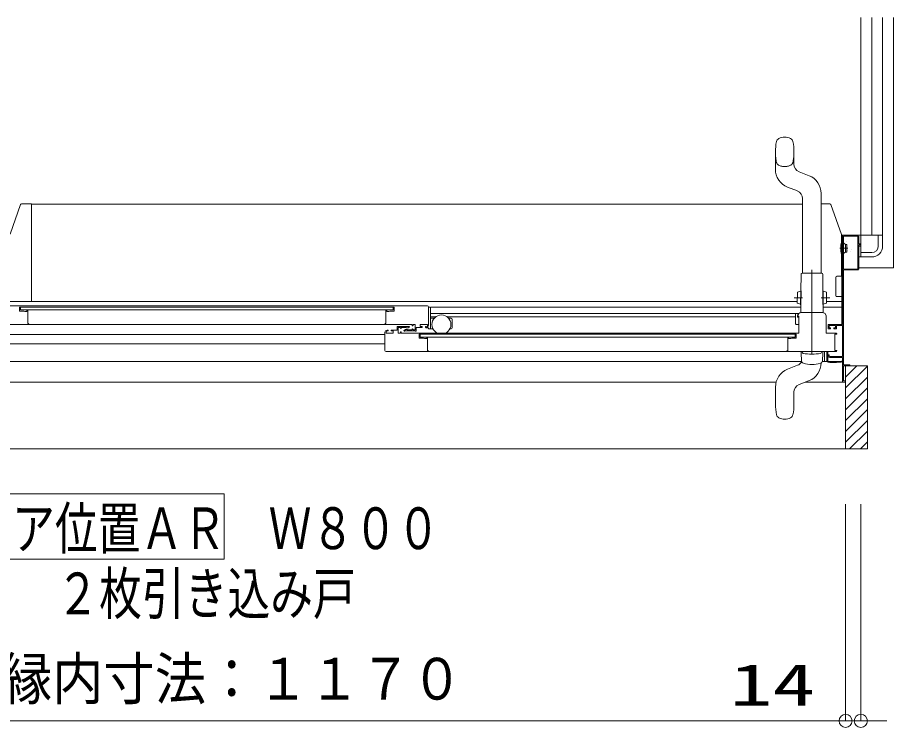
# Model space of a CAD drawing. Units: millimetres on the paper. Extents: x -305 to 305, y -152 to 152.
# Drawn here: x -162.2 to -121.93, y -37.3 to -4.68 of the extents above; entities that cross this region are included whole.
import ezdxf
from ezdxf.enums import TextEntityAlignment as Align

# ---------------------------------------------------------------- set-up
doc = ezdxf.new("R2010")
doc.units = ezdxf.units.MM
for name, pattern in [('DASHED2', [3, 2, -1]), ('LONG_CHAIN', [21, 18, -1, 1, -1]), ('LONG_DOUBLE_CHAIN', [21.8, 18, -1, 0.6, -0.6, 0.6, -1])]:
    doc.linetypes.add(name, pattern=pattern)
doc.layers.add('0-0_0', color=7, linetype='Continuous', lineweight=9)
doc.layers.add('0-1_VIEW0001', color=7, linetype='Continuous', lineweight=9)
doc.styles.add('ＭＳ ゴシック', font='')
doc.styles.get('ＭＳ ゴシック').set_extended_font_data('MS Gothic')

# ---------------------------------------------------------------- blocks, each defined once
blk = doc.blocks.new('_ORIGIN')
at = {"layer": '0-0_0'}
blk.add_line((0, 0), (-1, 0), dxfattribs=at)
blk.add_circle((0, 0), 0.5, dxfattribs=at)

msp = doc.modelspace()

# ---------------------------------------------------------------- linework, layer by layer
at = {"layer": '0-0_0'}
for p, q in [((-124.134, -27.037), (-124.134, -36.996)), ((-123.434, -27.037), (-123.434, -36.996)), ((-124.734, -36.996), (-182.029, -36.996)), ((-124.734, -36.996), (-125.334, -36.996)), ((-123.434, -36.996), (-124.134, -36.996)), ((-122.834, -36.996), (-122.234, -36.996))]:
    msp.add_line(p, q, dxfattribs=at)
msp.add_lwpolyline([(-124.134, -27.037), (-124.134, -36.996), (-129.382, -36.996)], dxfattribs=at)
at = {"layer": '0-1_VIEW0001'}
for p, q in [((-123.434, -15.677), (-123.434, -4.677)), ((-122.934, -14.677), (-122.934, -4.677)), ((-122.434, -14.677), (-122.434, -4.677)), ((-122.434, -4.677), (-122.434, -14.677)), ((-162.543, -14.626), (-162.061, -13.275)), ((-162.014, -13.242), (-161.549, -13.242)), ((-161.549, -14.953), (-161.549, -13.242)), ((-124.319, -16.525), (-124.319, -14.642)), ((-122.434, -14.677), (-124.319, -14.677)), ((-124.319, -14.677), (-123.584, -14.677)), ((-124.234, -16.217), (-124.234, -14.737)), ((-124.219, -14.722), (-123.594, -14.722)), ((-123.579, -14.737), (-123.579, -16.217)), ((-123.534, -14.727), (-123.534, -15.077)), ((-122.834, -14.677), (-122.434, -14.677)), ((-122.634, -14.677), (-122.634, -15.177)), ((-122.434, -14.677), (-122.434, -15.177)), ((-161.549, -17.699), (-161.549, -14.955)), ((-124.322, -14.977), (-124.309, -14.977)), ((-124.284, -14.977), (-124.304, -14.977)), ((-124.269, -15.059), (-124.25, -15.059)), ((-124.134, -15.102), (-124.213, -15.042)), ((-124.134, -15.452), (-124.134, -15.102)), ((-124.084, -15.102), (-124.134, -15.102)), ((-124.084, -15.102), (-124.084, -15.452)), ((-123.534, -15.077), (-123.459, -15.077)), ((-123.534, -15.117), (-123.534, -16.227)), ((-123.434, -15.177), (-123.534, -15.177)), ((-123.434, -15.677), (-123.434, -15.277)), ((-124.284, -15.577), (-124.304, -15.577)), ((-124.269, -15.494), (-124.25, -15.494)), ((-124.134, -15.452), (-124.213, -15.511)), ((-124.084, -15.452), (-124.134, -15.452)), ((-123.434, -15.677), (-123.534, -15.677)), ((-123.534, -15.677), (-123.434, -15.677)), ((-122.934, -15.477), (-123.434, -15.477)), ((-123.434, -15.677), (-122.934, -15.677)), ((-124.307, -18.777), (-124.307, -16.505)), ((-123.594, -16.232), (-124.219, -16.232)), ((-124.584, -17.452), (-124.584, -16.615)), ((-124.369, -16.566), (-124.534, -16.566)), ((-161.549, -17.727), (-161.549, -17.699)), ((-124.307, -17.502), (-124.535, -17.502)), ((-163.434, -17.927), (-143.359, -17.927)), ((-162.114, -17.992), (-162.114, -18.152)), ((-144.889, -17.982), (-162.104, -17.982)), ((-162.064, -18.107), (-162.064, -17.982)), ((-162.064, -18.107), (-144.929, -18.107)), ((-144.929, -17.982), (-144.929, -18.107)), ((-144.879, -17.992), (-144.879, -18.152)), ((-143.309, -18.817), (-143.309, -17.977)), ((-143.239, -17.992), (-143.284, -17.992)), ((-143.214, -18.962), (-143.214, -17.978)), ((-162.104, -18.162), (-161.924, -18.162)), ((-161.905, -18.165), (-161.867, -18.181)), ((-161.861, -18.182), (-161.789, -18.182)), ((-161.764, -18.157), (-161.764, -18.152)), ((-161.754, -18.142), (-161.753, -18.142)), ((-161.746, -18.144), (-161.731, -18.152)), ((-161.724, -18.165), (-161.724, -18.732)), ((-145.269, -18.165), (-145.269, -18.732)), ((-145.269, -18.177), (-145.269, -18.202)), ((-145.248, -18.144), (-145.262, -18.153)), ((-145.239, -18.142), (-145.24, -18.142)), ((-145.229, -18.157), (-145.229, -18.152)), ((-145.132, -18.182), (-145.204, -18.182)), ((-145.088, -18.165), (-145.127, -18.181)), ((-144.889, -18.162), (-145.07, -18.162)), ((-143.046, -18.497), (-143.214, -18.497)), ((-142.966, -18.422), (-143.209, -18.422)), ((-126.434, -18.422), (-142.462, -18.422)), ((-142.264, -18.497), (-142.382, -18.497)), ((-126.344, -18.437), (-126.284, -18.437)), ((-126.319, -18.402), (-126.299, -18.402)), ((-126.284, -18.417), (-126.284, -19.162)), ((-163.643, -18.777), (-144.059, -18.777)), ((-161.714, -18.742), (-161.694, -18.742)), ((-161.684, -18.752), (-161.684, -18.762)), ((-145.309, -18.752), (-145.309, -18.762)), ((-145.279, -18.742), (-145.299, -18.742)), ((-144.192, -18.905), (-144.244, -18.935)), ((-144.059, -18.787), (-144.059, -18.827)), ((-144.049, -18.837), (-144.029, -18.837)), ((-144.019, -18.827), (-144.019, -18.787)), ((-144.009, -18.777), (-143.929, -18.777)), ((-143.914, -18.792), (-143.914, -19.012)), ((-143.854, -18.917), (-143.609, -18.917)), ((-143.684, -18.862), (-143.684, -18.802)), ((-143.609, -18.877), (-143.669, -18.877)), ((-143.659, -18.777), (-143.384, -18.777)), ((-143.599, -18.907), (-143.599, -18.887)), ((-143.449, -18.887), (-143.449, -18.907)), ((-143.409, -18.877), (-143.439, -18.877)), ((-143.439, -18.917), (-143.409, -18.917)), ((-143.359, -18.802), (-143.359, -18.827)), ((-142.214, -18.937), (-142.214, -18.547)), ((-126.409, -18.774), (-126.284, -18.774)), ((-124.559, -18.827), (-124.559, -18.977)), ((-182.364, -19.242), (-145.309, -19.242)), ((-145.309, -19.977), (-145.309, -19.137)), ((-145.209, -19.037), (-145.179, -19.037)), ((-145.179, -19.077), (-145.209, -19.077)), ((-145.169, -19.042), (-145.169, -19.067)), ((-145.169, -19.047), (-145.169, -19.067)), ((-144.934, -19.177), (-144.934, -19.077)), ((-144.934, -19.152), (-144.934, -19.092)), ((-126.299, -19.177), (-144.559, -19.177)), ((-144.434, -19.063), (-144.434, -19.067)), ((-144.419, -19.082), (-144.404, -19.082)), ((-144.385, -19.067), (-143.934, -19.067)), ((-144.251, -18.937), (-144.324, -18.937)), ((-144.074, -19.027), (-144.269, -19.027)), ((-144.059, -19.002), (-144.059, -19.012)), ((-144.019, -19.012), (-144.019, -19.002)), ((-143.929, -19.027), (-144.004, -19.027)), ((-143.914, -19.082), (-143.894, -19.082)), ((-143.869, -19.057), (-143.869, -18.932)), ((-143.739, -19.232), (-126.404, -19.232)), ((-143.689, -19.357), (-143.689, -19.232)), ((-143.434, -18.927), (-143.329, -18.927)), ((-143.304, -18.962), (-143.304, -18.952)), ((-143.239, -18.987), (-143.279, -18.987)), ((-143.239, -18.987), (-143.101, -18.987)), ((-142.328, -18.987), (-142.264, -18.987)), ((-126.454, -19.357), (-126.454, -19.232)), ((-126.404, -19.232), (-126.404, -19.402)), ((-124.574, -19.177), (-125.034, -19.177)), ((-125.004, -19.182), (-125.004, -19.182)), ((-145.309, -19.672), (-182.264, -19.672)), ((-145.309, -19.414), (-145.309, -19.434)), ((-143.689, -19.357), (-126.454, -19.357)), ((-143.53, -19.415), (-143.492, -19.431)), ((-143.486, -19.432), (-143.414, -19.432)), ((-143.389, -19.407), (-143.389, -19.402)), ((-143.379, -19.392), (-143.378, -19.392)), ((-143.371, -19.394), (-143.356, -19.403)), ((-143.349, -19.415), (-143.349, -19.982)), ((-126.773, -19.394), (-126.787, -19.403)), ((-126.764, -19.392), (-126.765, -19.392)), ((-126.754, -19.407), (-126.754, -19.402)), ((-126.657, -19.432), (-126.729, -19.432)), ((-126.613, -19.415), (-126.652, -19.431)), ((-126.414, -19.412), (-126.595, -19.412)), ((-124.574, -20.027), (-145.259, -20.027)), ((-143.339, -19.992), (-143.319, -19.992)), ((-143.309, -20.002), (-143.309, -20.027)), ((-126.184, -20.027), (-126.184, -20.102)), ((-126.184, -20.102), (-126.166, -20.449)), ((-125.202, -20.449), (-125.184, -20.102)), ((-125.184, -20.102), (-125.184, -20.027)), ((-125.004, -20.462), (-125.004, -20.027)), ((-124.957, -20.027), (-124.957, -20.507)), ((-182.434, -20.487), (-126.155, -20.487)), ((-125.21, -20.487), (-124.309, -20.487)), ((-125.206, -20.474), (-125.104, -20.474)), ((-124.957, -20.507), (-124.859, -20.526)), ((-124.859, -20.252), (-124.284, -20.252)), ((-124.854, -20.527), (-124.557, -20.527)), ((-124.557, -20.507), (-124.332, -20.507)), ((-124.557, -20.527), (-124.557, -20.507)), ((-124.307, -20.482), (-124.307, -20.447)), ((-126.806, -20.839), (-126.346, -20.657)), ((-126.075, -20.562), (-126.076, -20.563)), ((-123.134, -20.677), (-124.234, -20.677)), ((-124.234, -20.677), (-124.234, -21.377)), ((-123.949, -20.677), (-124.219, -20.677)), ((-124.134, -24.497), (-124.134, -20.677)), ((-124.134, -21.197), (-123.614, -20.677)), ((-124.134, -21.697), (-123.134, -20.697)), ((-123.134, -24.497), (-123.134, -20.677)), ((-124.134, -22.197), (-123.134, -21.197)), ((-182.434, -21.427), (-127.33, -21.427)), ((-127.359, -22.452), (-127.359, -21.653)), ((-126.272, -21.542), (-126.069, -21.462)), ((-124.134, -21.429), (-125.988, -21.429)), ((-124.234, -21.377), (-124.134, -21.377)), ((-124.134, -21.392), (-124.134, -21.412)), ((-124.134, -22.697), (-123.134, -21.697)), ((-126.509, -21.891), (-126.509, -22.452)), ((-124.134, -23.197), (-123.134, -22.197)), ((-124.134, -23.692), (-123.134, -22.692)), ((-124.134, -24.187), (-123.134, -23.187)), ((-123.95, -24.497), (-123.134, -23.682)), ((-183.609, -24.497), (-123.134, -24.497)), ((-123.455, -24.497), (-123.134, -24.177)), ((-164.696, -26.56), (-152.696, -26.56)), ((-152.696, -29.56), (-152.696, -26.56)), ((-164.696, -29.56), (-152.696, -29.56))]:
    msp.add_line(p, q, dxfattribs=at)
at = {"layer": '0-1_VIEW0001', "linetype": 'LONG_DOUBLE_CHAIN'}
for p, q in [((-121.934, -4.677), (-121.934, -16.177)), ((-124.404, -15.277), (-124.036, -15.277)), ((-123.534, -16.177), (-121.934, -16.177))]:
    msp.add_line(p, q, dxfattribs=at)
at = {"layer": '0-1_VIEW0001', "color": 5}
for p, q in [((-127.36, -10.852), (-127.36, -11.651)), ((-126.51, -10.852), (-126.51, -11.413)), ((-125.813, -11.944), (-126.273, -11.762)), ((-126.347, -12.647), (-126.807, -12.465)), ((-125.26, -16.427), (-125.26, -12.758)), ((-126.11, -13.252), (-161.549, -13.252)), ((-126.11, -16.427), (-126.11, -12.996)), ((-124.854, -13.242), (-125.26, -13.242)), ((-124.319, -14.642), (-124.807, -13.275)), ((-126.191, -17.227), (-126.185, -16.477)), ((-126.135, -16.427), (-125.235, -16.427)), ((-125.185, -16.477), (-125.178, -17.234)), ((-126.352, -17.3), (-126.356, -17.8)), ((-126.197, -17.252), (-126.352, -17.3)), ((-126.202, -17.877), (-126.196, -17.227)), ((-126.196, -17.227), (-126.181, -17.227)), ((-126.187, -17.877), (-126.181, -17.227)), ((-125.183, -17.869), (-125.189, -17.234)), ((-125.189, -17.234), (-125.173, -17.234)), ((-125.168, -17.869), (-125.173, -17.234)), ((-125.173, -17.252), (-125.018, -17.3)), ((-125.018, -17.3), (-125.013, -17.8)), ((-126.356, -17.727), (-162.549, -17.727)), ((-143.209, -17.978), (-126.198, -17.978)), ((-126.202, -17.852), (-126.356, -17.8)), ((-126.202, -17.877), (-126.187, -17.877)), ((-126.2, -18.227), (-126.197, -17.877)), ((-125.168, -17.869), (-125.183, -17.869)), ((-125.173, -17.869), (-125.17, -18.227)), ((-125.172, -17.978), (-124.307, -17.978)), ((-125.168, -17.852), (-125.013, -17.8)), ((-124.307, -17.727), (-125.014, -17.727)), ((-143.209, -18.282), (-126.429, -18.282)), ((-126.434, -18.297), (-126.434, -18.752)), ((-126.409, -18.274), (-126.307, -18.274)), ((-126.344, -18.437), (-126.344, -18.377)), ((-126.334, -18.377), (-126.334, -18.387)), ((-125.184, -18.227), (-126.185, -18.227)), ((-125.186, -18.227), (-125.184, -18.227)), ((-125.034, -19.177), (-125.034, -18.377)), ((-126.07, -21.462), (-125.813, -21.36))]:
    msp.add_line(p, q, dxfattribs=at)
at = {"layer": '0-1_VIEW0001', "color": 2}
for p, q in [((-124.078, -14.954), (-124.078, -14.954)), ((-124.033, -15.396), (-124.033, -15.396)), ((-123.896, -15.445), (-123.896, -15.445)), ((-123.863, -15.314), (-123.864, -15.314))]:
    msp.add_line(p, q, dxfattribs=at)
at = {"layer": '0-1_VIEW0001', "color": 5, "linetype": 'LONG_CHAIN'}
for p, q in [((-125.685, -20.158), (-125.685, -16.266)), ((-125.685, -20.158), (-125.685, -16.266)), ((-125.685, -20.158), (-125.685, -16.439)), ((-125.685, -20.158), (-125.685, -16.439)), ((-126.116, -17.553), (-126.504, -17.549)), ((-125.254, -17.553), (-124.865, -17.549))]:
    msp.add_line(p, q, dxfattribs=at)
at = {"layer": '0-1_VIEW0001'}
for points in [[(-161.774, -13.242), (-161.773, -13.242), (-161.772, -13.242), (-161.77, -13.243)], [(-124.559, -18.977), (-124.679, -18.977), (-124.679, -18.927), (-124.604, -18.927), (-124.604, -18.827), (-124.889, -18.827), (-124.889, -18.927), (-124.829, -18.927), (-124.829, -18.977), (-124.934, -18.977), (-124.934, -18.777), (-124.284, -18.777), (-124.284, -14.677)], [(-123.584, -14.677), (-123.549, -14.692), (-123.534, -14.727)], [(-123.459, -15.077), (-123.459, -15.117), (-123.534, -15.117)], [(-123.584, -16.277), (-124.229, -16.277), (-124.229, -20.637), (-123.934, -20.637), (-123.934, -20.677)], [(-123.534, -16.227), (-123.549, -16.262), (-123.584, -16.277)], [(-124.369, -16.566), (-124.367, -16.565), (-124.36, -16.565), (-124.348, -16.563), (-124.336, -16.557), (-124.327, -16.548), (-124.321, -16.537), (-124.32, -16.529), (-124.319, -16.525)], [(-144.889, -17.982), (-144.882, -17.985), (-144.879, -17.992)], [(-143.309, -17.977), (-143.324, -17.942), (-143.359, -17.927)], [(-145.262, -18.153), (-145.267, -18.158), (-145.269, -18.165)], [(-145.24, -18.142), (-145.244, -18.142), (-145.248, -18.144)], [(-145.229, -18.152), (-145.232, -18.145), (-145.239, -18.142)], [(-145.204, -18.182), (-145.222, -18.175), (-145.229, -18.157)], [(-145.127, -18.181), (-145.129, -18.182), (-145.132, -18.182)], [(-145.07, -18.162), (-145.079, -18.163), (-145.088, -18.165)], [(-144.879, -18.152), (-144.882, -18.159), (-144.889, -18.162)], [(-126.299, -18.402), (-126.289, -18.406), (-126.284, -18.417)], [(-145.299, -18.742), (-145.306, -18.745), (-145.309, -18.752)], [(-145.309, -18.762), (-145.305, -18.773), (-145.294, -18.777)], [(-145.269, -18.732), (-145.272, -18.739), (-145.279, -18.742)], [(-144.934, -19.077), (-145.019, -19.077), (-145.019, -19.037), (-144.749, -19.037), (-144.749, -18.877), (-144.199, -18.877)], [(-144.599, -18.952), (-144.599, -18.917), (-144.704, -18.917), (-144.704, -19.177), (-144.599, -19.177), (-144.599, -19.117), (-144.559, -19.117), (-144.559, -19.177)], [(-144.344, -18.917), (-144.559, -18.917), (-144.559, -18.952)], [(-144.324, -18.937), (-144.331, -18.934), (-144.334, -18.927), (-144.337, -18.92), (-144.344, -18.917)], [(-144.199, -18.877), (-144.185, -18.888), (-144.192, -18.905)], [(-144.069, -18.777), (-144.062, -18.78), (-144.059, -18.787)], [(-144.059, -18.827), (-144.056, -18.834), (-144.049, -18.837)], [(-144.029, -18.837), (-144.022, -18.834), (-144.019, -18.827)], [(-144.019, -18.787), (-144.016, -18.78), (-144.009, -18.777)], [(-143.929, -18.777), (-143.919, -18.781), (-143.914, -18.792)], [(-143.869, -18.932), (-143.865, -18.921), (-143.854, -18.917)], [(-143.684, -18.802), (-143.677, -18.784), (-143.659, -18.777)], [(-143.669, -18.877), (-143.68, -18.873), (-143.684, -18.862)], [(-143.599, -18.887), (-143.602, -18.88), (-143.609, -18.877)], [(-143.609, -18.917), (-143.602, -18.914), (-143.599, -18.907)], [(-143.439, -18.877), (-143.446, -18.88), (-143.449, -18.887)], [(-143.449, -18.907), (-143.446, -18.914), (-143.439, -18.917)], [(-143.409, -18.917), (-143.338, -18.888), (-143.309, -18.817)], [(-143.359, -18.827), (-143.374, -18.862), (-143.409, -18.877)], [(-143.384, -18.777), (-143.367, -18.784), (-143.359, -18.802)], [(-124.284, -20.252), (-124.284, -18.827), (-124.559, -18.827)], [(-145.309, -19.137), (-145.28, -19.066), (-145.209, -19.037)], [(-145.209, -19.077), (-145.245, -19.092), (-145.259, -19.127)], [(-145.259, -19.127), (-145.259, -19.177), (-144.934, -19.177)], [(-145.179, -19.037), (-145.172, -19.04), (-145.169, -19.047)], [(-145.169, -19.067), (-145.172, -19.074), (-145.179, -19.077)], [(-144.559, -18.952), (-144.579, -18.972), (-144.599, -18.952)], [(-144.427, -19.05), (-144.432, -19.056), (-144.434, -19.063)], [(-144.434, -19.067), (-144.43, -19.078), (-144.419, -19.082)], [(-144.292, -19.017), (-144.369, -19.017), (-144.427, -19.05)], [(-144.404, -19.082), (-144.398, -19.08), (-144.395, -19.074), (-144.391, -19.069), (-144.385, -19.067)], [(-144.269, -19.027), (-144.275, -19.026), (-144.28, -19.022), (-144.285, -19.018), (-144.292, -19.017)], [(-144.244, -18.935), (-144.247, -18.936), (-144.251, -18.937)], [(-144.059, -19.012), (-144.064, -19.023), (-144.074, -19.027)], [(-144.019, -19.002), (-144.039, -18.982), (-144.059, -19.002)], [(-144.004, -19.027), (-144.015, -19.023), (-144.019, -19.012)], [(-143.934, -19.067), (-143.927, -19.069), (-143.924, -19.074)], [(-143.914, -19.012), (-143.919, -19.023), (-143.929, -19.027)], [(-143.924, -19.074), (-143.92, -19.08), (-143.914, -19.082)], [(-143.894, -19.082), (-143.877, -19.075), (-143.869, -19.057)], [(-143.739, -19.232), (-143.739, -19.412), (-143.549, -19.412)], [(-126.284, -19.162), (-126.289, -19.173), (-126.299, -19.177)], [(-124.544, -19.977), (-124.634, -19.977), (-124.634, -19.227), (-124.544, -19.227)], [(-124.544, -19.227), (-124.537, -19.224), (-124.534, -19.217), (-124.546, -19.189), (-124.574, -19.177)], [(-143.549, -19.412), (-143.539, -19.413), (-143.53, -19.415)], [(-143.492, -19.431), (-143.489, -19.432), (-143.486, -19.432)], [(-143.414, -19.432), (-143.397, -19.425), (-143.389, -19.407)], [(-143.389, -19.402), (-143.386, -19.395), (-143.379, -19.392)], [(-143.378, -19.392), (-143.374, -19.392), (-143.371, -19.394)], [(-143.356, -19.403), (-143.351, -19.408), (-143.349, -19.415)], [(-126.794, -19.415), (-126.794, -19.992), (-126.834, -19.992), (-126.834, -20.027)], [(-126.787, -19.403), (-126.792, -19.408), (-126.794, -19.415)], [(-126.765, -19.392), (-126.769, -19.392), (-126.773, -19.394)], [(-126.754, -19.402), (-126.757, -19.395), (-126.764, -19.392)], [(-126.729, -19.432), (-126.747, -19.425), (-126.754, -19.407)], [(-126.652, -19.431), (-126.654, -19.432), (-126.657, -19.432)], [(-126.595, -19.412), (-126.604, -19.413), (-126.613, -19.415)], [(-126.404, -19.402), (-126.407, -19.409), (-126.414, -19.412)], [(-145.259, -20.027), (-145.295, -20.012), (-145.309, -19.977)], [(-143.349, -19.982), (-143.346, -19.989), (-143.339, -19.992)], [(-143.319, -19.992), (-143.312, -19.995), (-143.309, -20.002)], [(-125.104, -20.027), (-125.104, -20.477), (-125.019, -20.477)], [(-124.574, -20.027), (-124.546, -20.015), (-124.534, -19.987), (-124.537, -19.98), (-124.544, -19.977)], [(-124.934, -20.227), (-124.934, -20.177), (-124.884, -20.177), (-124.884, -20.227)], [(-124.859, -20.302), (-124.912, -20.28), (-124.934, -20.227)], [(-124.884, -20.227), (-124.877, -20.245), (-124.859, -20.252)], [(-124.284, -21.429), (-124.284, -20.302), (-124.859, -20.302)]]:
    msp.add_lwpolyline(points, dxfattribs=at)
at = {"layer": '0-1_VIEW0001', "color": 5}
for points in [[(-126.334, -18.387), (-126.33, -18.398), (-126.319, -18.402)], [(-125.034, -18.377), (-125.078, -18.271), (-125.184, -18.227)]]:
    msp.add_lwpolyline(points, dxfattribs=at)
at = {"layer": '0-1_VIEW0001'}
msp.add_circle((-142.714, -18.782), 0.438, dxfattribs=at)
at = {"layer": '0-1_VIEW0001', "color": 5}
for centre, radius, start, end in [((-124.953, -10.852), 2.408, 168.6588, 180), ((-127.117, -10.418), 0.2, 115.34, 168.6588), ((-126.935, -10.802), 0.625, 64.66, 115.34), ((-126.753, -10.418), 0.2, 11.3412, 64.66), ((-128.918, -10.852), 2.408, 360, 11.3412), ((-126.485, -11.651), 0.875, 180, 248.3964), ((-126.135, -11.413), 0.375, 180, 248.3964), ((-126.135, -12.758), 0.875, 0, 68.3964), ((-126.485, -12.996), 0.375, 0, 68.3964), ((-124.854, -13.292), 0.05, 19.6538, 90), ((-126.135, -16.477), 0.05, 90, 180), ((-125.235, -16.477), 0.05, 0, 90), ((-126.409, -18.299), 0.025, 90, 180), ((-126.409, -18.299), 0.025, 90, 180), ((-126.184, -18.377), 0.16, 140.1616, 180), ((-126.184, -18.377), 0.15, 89.548, 180), ((-126.081, -20.061), 0.0485, 177.5028, 257.3444), ((-125.685, -17.823), 2.321, 259.9146, 280.0854), ((-125.289, -20.061), 0.0485, 282.6556, 2.4972), ((-126.135, -20.546), 0.875, 291.6036, 0)]:
    msp.add_arc(centre, radius, start, end, dxfattribs=at)
at = {"layer": '0-1_VIEW0001', "color": 5, "linetype": 'DASHED2'}
for centre, radius, start, end in [((-124.953, -10.852), 2.408, 180, 191.3412), ((-128.918, -10.852), 2.408, 348.6588, 360), ((-127.117, -11.286), 0.2, 191.3412, 244.66), ((-126.935, -10.902), 0.625, 244.66, 295.34), ((-126.753, -11.286), 0.2, 295.34, 348.6588)]:
    msp.add_arc(centre, radius, start, end, dxfattribs=at)
at = {"layer": '0-1_VIEW0001'}
for centre, radius, start, end in [((-162.014, -13.292), 0.05, 90, 160.3462), ((-124.219, -14.737), 0.015, 90, 180), ((-123.594, -14.737), 0.015, 0, 90), ((-123.056, -15.277), 1.303, 167.576, 192.424), ((-124.304, -15.002), 0.025, 90, 167.576), ((-124.269, -15.044), 0.015, 180, 270), ((-124.25, -15.044), 0.015, 270, 340.5288), ((-124.222, -15.054), 0.015, 52.8391, 160.5288), ((-122.934, -15.177), 0.5, 270, 0), ((-122.934, -15.177), 0.3, 270, 0), ((-124.304, -15.552), 0.025, 192.424, 270), ((-124.269, -15.509), 0.015, 90, 180), ((-124.25, -15.509), 0.015, 19.4712, 90), ((-124.222, -15.499), 0.015, 199.4712, 307.1608), ((-124.219, -16.217), 0.015, 180, 270), ((-123.594, -16.217), 0.015, 270, 0), ((-124.534, -16.616), 0.05, 90, 180), ((-124.534, -17.452), 0.05, 180, 270), ((-162.104, -17.992), 0.01, 90, 180), ((-143.284, -17.977), 0.015, 180, 270), ((-143.239, -18.017), 0.025, 0, 90), ((-162.104, -18.152), 0.01, 180, 270), ((-161.924, -18.212), 0.05, 68.1986, 90), ((-161.861, -18.167), 0.015, 248.1986, 270), ((-161.789, -18.157), 0.025, 270, 0), ((-161.754, -18.152), 0.01, 90, 180), ((-161.753, -18.157), 0.015, 59.0362, 90), ((-161.739, -18.165), 0.015, 0, 59.0362), ((-142.264, -18.547), 0.05, 0, 90), ((-161.714, -18.732), 0.01, 180, 270), ((-161.699, -18.762), 0.015, 270, 0), ((-161.694, -18.752), 0.01, 0, 90), ((-126.409, -18.749), 0.025, 180, 270), ((-126.409, -18.749), 0.025, 180, 270), ((-143.329, -18.952), 0.025, 0, 90), ((-143.279, -18.962), 0.025, 180, 270), ((-143.239, -18.962), 0.025, 270, 0), ((-142.264, -18.937), 0.05, 270, 0), ((-126.484, -20.308), 0.375, 291.6036, 330.896), ((-126.041, -20.443), 0.125, 183.001, 254.0572), ((-125.327, -20.443), 0.125, 285.9462, 356.9989), ((-125.019, -20.462), 0.015, 270, 0), ((-124.854, -20.502), 0.025, 258.6901, 270), ((-124.332, -20.482), 0.025, 270, 0), ((-126.484, -21.653), 0.875, 111.6036, 180), ((-125.684, -19.196), 1.421, 254.0189, 285.983), ((-126.134, -21.891), 0.375, 111.6036, 180), ((-124.952, -22.452), 2.408, 180, 191.3412), ((-128.917, -22.452), 2.408, 348.6588, 0), ((-127.116, -22.886), 0.2, 191.3412, 244.66), ((-126.752, -22.886), 0.2, 295.34, 348.6588), ((-126.934, -22.502), 0.625, 244.66, 295.34)]:
    msp.add_arc(centre, radius, start, end, dxfattribs=at)
at = {"layer": '0-1_VIEW0001', "color": 2}
msp.add_arc((-125.685, -17.823), 2.321, 259.9146, 280.0854, dxfattribs=at)

# ---------------------------------------------------------------- block references
at = {"layer": '0-0_0', "xscale": 0.6, "yscale": 0.6}
msp.add_blockref('_ORIGIN', (-124.134, -36.996), dxfattribs=at)
msp.add_blockref('_ORIGIN', (-124.134, -36.996), dxfattribs=at)
at = {"layer": '0-0_0', "xscale": 0.6, "yscale": 0.6, "rotation": 180}
msp.add_blockref('_ORIGIN', (-123.434, -36.996), dxfattribs=at)

# ---------------------------------------------------------------- texts
at = {"layer": '0-0_0', "style": 'ＭＳ ゴシック'}
for s, width, p in [('額縁内寸法：１１７０', 0.9, (-165.323, -36.594)), ('14', 1.5, (-129.453, -36.866))]:
    msp.add_text(s, height=1.921, dxfattribs=dict(at, width=width)).set_placement(p, align=Align.BOTTOM_LEFT)
at = {"layer": '0-1_VIEW0001', "style": 'ＭＳ ゴシック', "width": 0.75}
for s, p in [('ドア位置ＡＲ\u3000Ｗ８００', (-164.411, -29.679)), ('２枚引き込み戸', (-160.411, -32.677))]:
    msp.add_text(s, height=1.921, dxfattribs=at).set_placement(p, align=Align.BOTTOM_LEFT)

doc.saveas('drawing.dxf')
